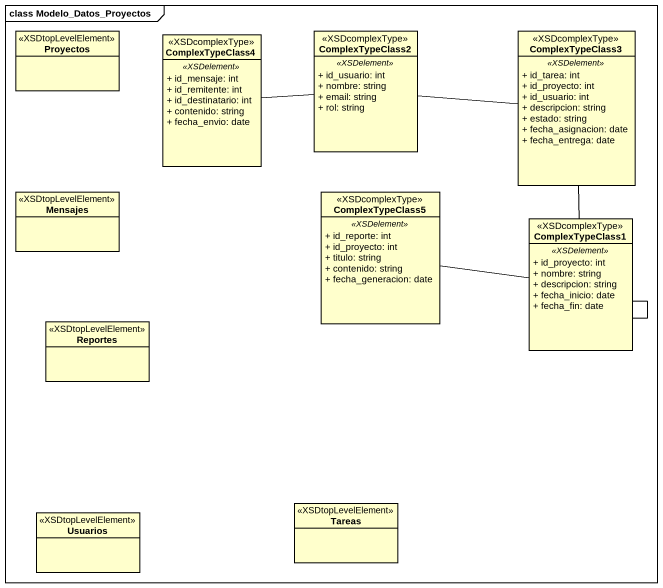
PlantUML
@startuml
mainframe class Modelo_Datos_Proyectos
hide circle
hide empty members
skinparam classAttributeIconSize 0
class Proyectos <<XSDtopLevelElement>>
class ComplexTypeClass2 <<XSDcomplexType>> {
  .. <<XSDelement>> ..
  + id_usuario: int
  + nombre: string
  + email: string
  + rol: string
}
class ComplexTypeClass3 <<XSDcomplexType>> {
  .. <<XSDelement>> ..
  + id_tarea: int
  + id_proyecto: int
  + id_usuario: int
  + descripcion: string
  + estado: string
  + fecha_asignacion: date
  + fecha_entrega: date
}
class ComplexTypeClass4 <<XSDcomplexType>> {
  .. <<XSDelement>> ..
  + id_mensaje: int
  + id_remitente: int
  + id_destinatario: int
  + contenido: string
  + fecha_envio: date
}
class Mensajes <<XSDtopLevelElement>>
class ComplexTypeClass5 <<XSDcomplexType>> {
  .. <<XSDelement>> ..
  + id_reporte: int
  + id_proyecto: int
  + titulo: string
  + contenido: string
  + fecha_generacion: date
}
class ComplexTypeClass1 <<XSDcomplexType>> {
  .. <<XSDelement>> ..
  + id_proyecto: int
  + nombre: string
  + descripcion: string
  + fecha_inicio: date
  + fecha_fin: date
}
class Reportes <<XSDtopLevelElement>>
class Usuarios <<XSDtopLevelElement>>
class Tareas <<XSDtopLevelElement>>
ComplexTypeClass2 -right- ComplexTypeClass3
ComplexTypeClass2 -left- ComplexTypeClass4
ComplexTypeClass1 -up- ComplexTypeClass3
ComplexTypeClass1 -left- ComplexTypeClass5
ComplexTypeClass1 -- ComplexTypeClass1
@enduml
